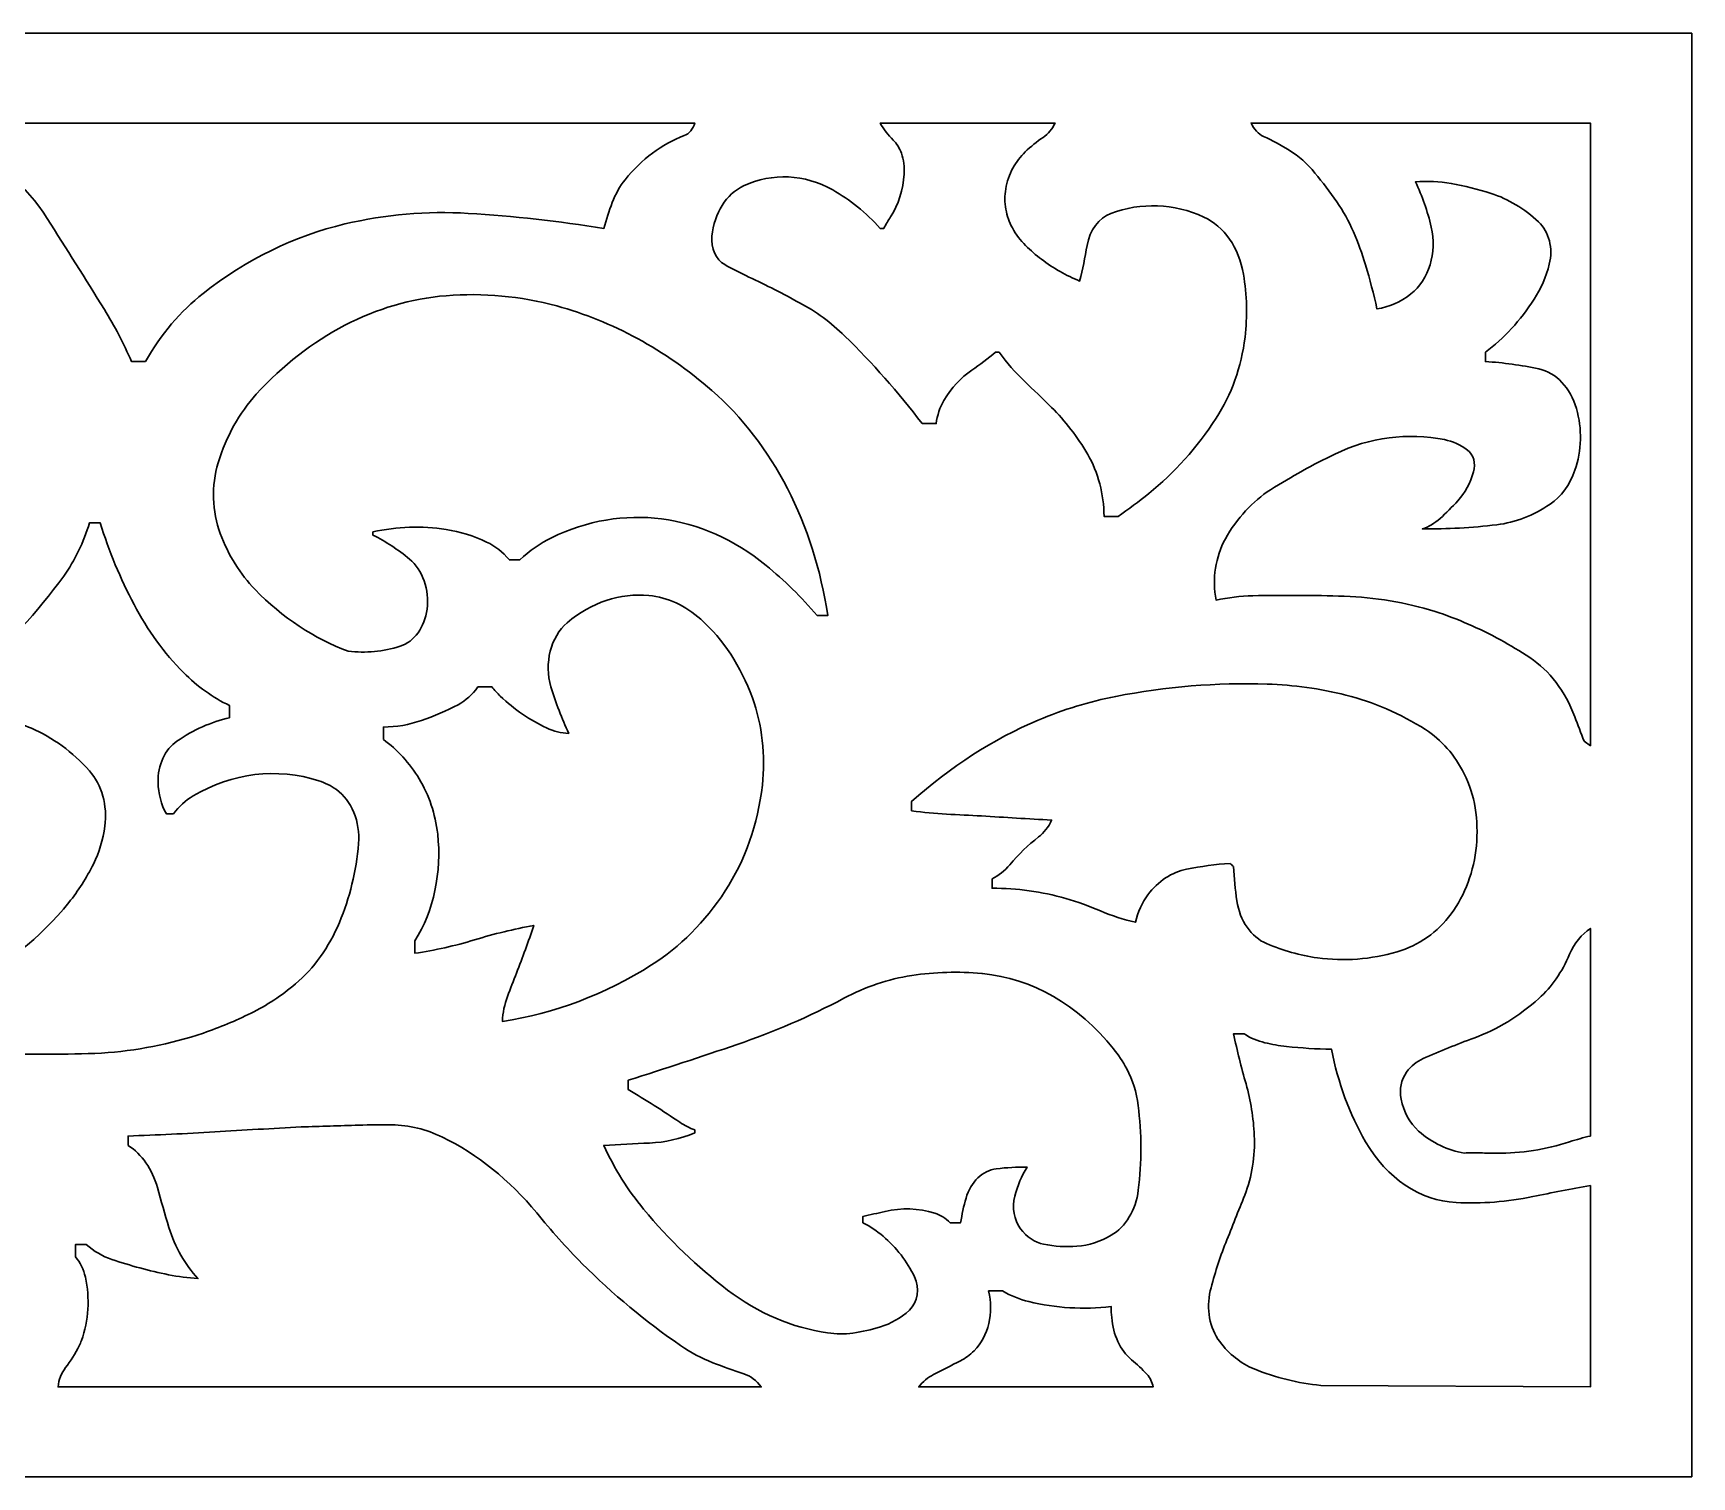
# Model space of a CAD drawing. Header units: centimetres. Extents: x 14.4 to 27, y -9.1 to -4.
# Drawn here: x 21.15 to 27, y -9.05 to -3.96 of the extents above; entities that cross this region are included whole.
import ezdxf

# ---------------------------------------------------------------- set-up
doc = ezdxf.new("R2010")
doc.units = ezdxf.units.CM
doc.header["$MEASUREMENT"] = 0
doc.layers.add('layer 1', color=7, linetype='Continuous')

msp = doc.modelspace()

# ---------------------------------------------------------------- linework, layer by layer
at = {"layer": 'layer 1', "color": 250, "lineweight": 30}
for points, knots in [([(14.38233, -9.05358), (14.38233, -9.05358), (26.99978, -9.05358), (26.99978, -9.05358), (26.99978, -9.05358), (26.99978, -9.05358), (26.99977, -3.95999), (26.99977, -3.95999), (26.99977, -3.95999), (26.99977, -3.95999), (14.38232, -3.96), (14.38232, -3.96), (14.38232, -3.96), (14.38232, -3.96), (14.38233, -9.05358), (14.38233, -9.05358)], [0, 0, 0, 0, 0.2, 0.2, 0.2, 0.2, 0.4, 0.4, 0.4, 0.4, 0.6, 0.6, 0.6, 0.6, 1, 1, 1, 1]), ([(21.54295, -5.11864), (21.54295, -5.11864), (21.49355, -5.11864), (21.49355, -5.11864), (21.49355, -5.11864), (21.46568, -5.05426), (21.43368, -4.99286), (21.39785, -4.93505), (21.39785, -4.93505), (21.33107, -4.82728), (21.26376, -4.72002), (21.19592, -4.61329), (21.19592, -4.61329), (21.1213, -4.49592), (21.02011, -4.40987), (20.90568, -4.36655), (20.90568, -4.36655), (20.86963, -4.35291), (20.83321, -4.3409), (20.79647, -4.33054), (20.79647, -4.33054), (20.7628, -4.32106), (20.73109, -4.30278), (20.70338, -4.27695), (20.70338, -4.27695), (20.70338, -4.27695), (23.48121, -4.27695), (23.48121, -4.27695), (23.48121, -4.27695), (23.47515, -4.29844), (23.46128, -4.315), (23.4439, -4.32154), (23.4439, -4.32154), (23.36528, -4.35108), (23.29369, -4.40452), (23.23542, -4.47715), (23.23542, -4.47715), (23.21673, -4.50045), (23.20139, -4.52762), (23.19006, -4.55748), (23.19006, -4.55748), (23.1788, -4.58714), (23.16883, -4.61754), (23.16019, -4.64856), (23.16019, -4.64856), (23.00126, -4.62321), (22.84163, -4.60564), (22.68162, -4.59585), (22.68162, -4.59585), (22.53577, -4.58696), (22.38963, -4.59947), (22.24609, -4.6332), (22.24609, -4.6332), (22.06874, -4.67488), (21.89925, -4.75798), (21.74628, -4.87827), (21.74628, -4.87827), (21.66663, -4.94089), (21.59756, -5.02254), (21.54295, -5.11864)], [0, 0, 0, 0, 0.0625, 0.0625, 0.0625, 0.0625, 0.125, 0.125, 0.125, 0.125, 0.1875, 0.1875, 0.1875, 0.1875, 0.25, 0.25, 0.25, 0.25, 0.3125, 0.3125, 0.3125, 0.3125, 0.375, 0.375, 0.375, 0.375, 0.4375, 0.4375, 0.4375, 0.4375, 0.5, 0.5, 0.5, 0.5, 0.5625, 0.5625, 0.5625, 0.5625, 0.625, 0.625, 0.625, 0.625, 0.6875, 0.6875, 0.6875, 0.6875, 0.75, 0.75, 0.75, 0.75, 0.8125, 0.8125, 0.8125, 0.8125, 0.875, 0.875, 0.875, 0.875, 1, 1, 1, 1]), ([(24.55528, -5.0859), (24.55528, -5.0859), (24.54292, -5.0859), (24.54292, -5.0859), (24.54292, -5.0859), (24.51557, -5.10837), (24.48746, -5.1294), (24.45869, -5.1489), (24.45869, -5.1489), (24.42007, -5.17509), (24.38652, -5.21161), (24.36039, -5.25592), (24.36039, -5.25592), (24.34624, -5.27991), (24.33689, -5.30779), (24.33312, -5.33727), (24.33312, -5.33727), (24.33312, -5.33727), (24.2837, -5.33727), (24.2837, -5.33727), (24.2837, -5.33727), (24.19864, -5.22665), (24.10758, -5.12363), (24.01116, -5.02888), (24.01116, -5.02888), (23.96213, -4.9807), (23.90815, -4.94113), (23.85065, -4.91122), (23.85065, -4.91122), (23.84764, -4.90966), (23.84464, -4.90805), (23.84167, -4.90641), (23.84167, -4.90641), (23.78212, -4.87375), (23.72186, -4.84326), (23.66092, -4.81497), (23.66092, -4.81497), (23.63592, -4.80323), (23.61125, -4.79041), (23.58694, -4.77656), (23.58694, -4.77656), (23.5561, -4.759), (23.53785, -4.71829), (23.54181, -4.67601), (23.54181, -4.67601), (23.54941, -4.59518), (23.59265, -4.52657), (23.65347, -4.4987), (23.65347, -4.4987), (23.75575, -4.45183), (23.86861, -4.45693), (23.96799, -4.51284), (23.96799, -4.51284), (24.02896, -4.54715), (24.08546, -4.59291), (24.13551, -4.64856), (24.13551, -4.64856), (24.13551, -4.64856), (24.14786, -4.64856), (24.14786, -4.64856), (24.14786, -4.64856), (24.15569, -4.63471), (24.16385, -4.62114), (24.17232, -4.60787), (24.17232, -4.60787), (24.19986, -4.56471), (24.21658, -4.51226), (24.22035, -4.45711), (24.22035, -4.45711), (24.22207, -4.43198), (24.21871, -4.40672), (24.21057, -4.38367), (24.21057, -4.38367), (24.20416, -4.36537), (24.19422, -4.34936), (24.18166, -4.33709), (24.18166, -4.33709), (24.16408, -4.3199), (24.14854, -4.29965), (24.13551, -4.27695), (24.13551, -4.27695), (24.13551, -4.27695), (24.75286, -4.27695), (24.75286, -4.27695), (24.75286, -4.27695), (24.74266, -4.29828), (24.72806, -4.31576), (24.71061, -4.3275), (24.71061, -4.3275), (24.68839, -4.34245), (24.66719, -4.3597), (24.64723, -4.37905), (24.64723, -4.37905), (24.63052, -4.39536), (24.61587, -4.41476), (24.6038, -4.4366), (24.6038, -4.4366), (24.59168, -4.45852), (24.58314, -4.48324), (24.57865, -4.50934), (24.57865, -4.50934), (24.57466, -4.53308), (24.57477, -4.55762), (24.57899, -4.5813), (24.57899, -4.5813), (24.5832, -4.60492), (24.59101, -4.6273), (24.60199, -4.64719), (24.60199, -4.64719), (24.61489, -4.6708), (24.6306, -4.69176), (24.64859, -4.70932), (24.64859, -4.70932), (24.66648, -4.72681), (24.68516, -4.74297), (24.70454, -4.75773), (24.70454, -4.75773), (24.74711, -4.78935), (24.79225, -4.81508), (24.83921, -4.83448), (24.83921, -4.83448), (24.84971, -4.79324), (24.85856, -4.75138), (24.86572, -4.70903), (24.86572, -4.70903), (24.87487, -4.65492), (24.90693, -4.61147), (24.94914, -4.59589), (24.94914, -4.59589), (25.05692, -4.55613), (25.17204, -4.56061), (25.27768, -4.6086), (25.27768, -4.6086), (25.34899, -4.64098), (25.40192, -4.71753), (25.41759, -4.81079), (25.41759, -4.81079), (25.42983, -4.88368), (25.43167, -4.95875), (25.42306, -5.03246), (25.42306, -5.03246), (25.41011, -5.13749), (25.37496, -5.23627), (25.3213, -5.3184), (25.3213, -5.3184), (25.25357, -5.42208), (25.17329, -5.51177), (25.08343, -5.58416), (25.08343, -5.58416), (25.04806, -5.61265), (25.01192, -5.63964), (24.9751, -5.66508), (24.9751, -5.66508), (24.9751, -5.66508), (24.92569, -5.66508), (24.92569, -5.66508), (24.92569, -5.66508), (24.92509, -5.58628), (24.90485, -5.50975), (24.86782, -5.44618), (24.86782, -5.44618), (24.8315, -5.38386), (24.78855, -5.32812), (24.74017, -5.2805), (24.74017, -5.2805), (24.70848, -5.24933), (24.67662, -5.21849), (24.64454, -5.18797), (24.64454, -5.18797), (24.61241, -5.15739), (24.58253, -5.12322), (24.55528, -5.0859)], [0, 0, 0, 0, 0.0227273, 0.0227273, 0.0227273, 0.0227273, 0.0454545, 0.0454545, 0.0454545, 0.0454545, 0.0681818, 0.0681818, 0.0681818, 0.0681818, 0.0909091, 0.0909091, 0.0909091, 0.0909091, 0.1136364, 0.1136364, 0.1136364, 0.1136364, 0.1363636, 0.1363636, 0.1363636, 0.1363636, 0.1590909, 0.1590909, 0.1590909, 0.1590909, 0.1818182, 0.1818182, 0.1818182, 0.1818182, 0.2045455, 0.2045455, 0.2045455, 0.2045455, 0.2272727, 0.2272727, 0.2272727, 0.2272727, 0.25, 0.25, 0.25, 0.25, 0.2727273, 0.2727273, 0.2727273, 0.2727273, 0.2954545, 0.2954545, 0.2954545, 0.2954545, 0.3181818, 0.3181818, 0.3181818, 0.3181818, 0.3409091, 0.3409091, 0.3409091, 0.3409091, 0.3636364, 0.3636364, 0.3636364, 0.3636364, 0.3863636, 0.3863636, 0.3863636, 0.3863636, 0.4090909, 0.4090909, 0.4090909, 0.4090909, 0.4318182, 0.4318182, 0.4318182, 0.4318182, 0.4545455, 0.4545455, 0.4545455, 0.4545455, 0.4772727, 0.4772727, 0.4772727, 0.4772727, 0.5, 0.5, 0.5, 0.5, 0.5227273, 0.5227273, 0.5227273, 0.5227273, 0.5454545, 0.5454545, 0.5454545, 0.5454545, 0.5681818, 0.5681818, 0.5681818, 0.5681818, 0.5909091, 0.5909091, 0.5909091, 0.5909091, 0.6136364, 0.6136364, 0.6136364, 0.6136364, 0.6363636, 0.6363636, 0.6363636, 0.6363636, 0.6590909, 0.6590909, 0.6590909, 0.6590909, 0.6818182, 0.6818182, 0.6818182, 0.6818182, 0.7045455, 0.7045455, 0.7045455, 0.7045455, 0.7272727, 0.7272727, 0.7272727, 0.7272727, 0.75, 0.75, 0.75, 0.75, 0.7727273, 0.7727273, 0.7727273, 0.7727273, 0.7954545, 0.7954545, 0.7954545, 0.7954545, 0.8181818, 0.8181818, 0.8181818, 0.8181818, 0.8409091, 0.8409091, 0.8409091, 0.8409091, 0.8636364, 0.8636364, 0.8636364, 0.8636364, 0.8863636, 0.8863636, 0.8863636, 0.8863636, 0.9090909, 0.9090909, 0.9090909, 0.9090909, 0.9318182, 0.9318182, 0.9318182, 0.9318182, 0.9545455, 0.9545455, 0.9545455, 0.9545455, 1, 1, 1, 1]), ([(26.27138, -5.0859), (26.33705, -5.03663), (26.39531, -4.97324), (26.44349, -4.89856), (26.44349, -4.89856), (26.46727, -4.86172), (26.48538, -4.81967), (26.49692, -4.77449), (26.49692, -4.77449), (26.51085, -4.7199), (26.49572, -4.66026), (26.45917, -4.62598), (26.45917, -4.62598), (26.40906, -4.57897), (26.35211, -4.54481), (26.29152, -4.52547), (26.29152, -4.52547), (26.24509, -4.51065), (26.19809, -4.49893), (26.15069, -4.49033), (26.15069, -4.49033), (26.1089, -4.48275), (26.0666, -4.48087), (26.02448, -4.48468), (26.02448, -4.48468), (26.04848, -4.53452), (26.06723, -4.58808), (26.08026, -4.64399), (26.08026, -4.64399), (26.10123, -4.73388), (26.07183, -4.83039), (26.00855, -4.87982), (26.00855, -4.87982), (25.97211, -4.90823), (25.93116, -4.9263), (25.88859, -4.93274), (25.88859, -4.93274), (25.87692, -4.88042), (25.86355, -4.82873), (25.84851, -4.77779), (25.84851, -4.77779), (25.83631, -4.73762), (25.82193, -4.69855), (25.80545, -4.66087), (25.80545, -4.66087), (25.78894, -4.62312), (25.76927, -4.5877), (25.74675, -4.55524), (25.74675, -4.55524), (25.72227, -4.51994), (25.69661, -4.48599), (25.66983, -4.45344), (25.66983, -4.45344), (25.6429, -4.42073), (25.61207, -4.39349), (25.57845, -4.37277), (25.57845, -4.37277), (25.54908, -4.35479), (25.51905, -4.33861), (25.48845, -4.32429), (25.48845, -4.32429), (25.46975, -4.31553), (25.45409, -4.29875), (25.44423, -4.27695), (25.44423, -4.27695), (25.44423, -4.27695), (26.6417, -4.27695), (26.6417, -4.27695), (26.6417, -4.27695), (26.6417, -4.27695), (26.6417, -6.474), (26.6417, -6.474), (26.6417, -6.474), (26.6417, -6.474), (26.61992, -6.45786), (26.61992, -6.45786), (26.61992, -6.45786), (26.60872, -6.4293), (26.59773, -6.4006), (26.58692, -6.3718), (26.58692, -6.3718), (26.55334, -6.28231), (26.49754, -6.20902), (26.42789, -6.16298), (26.42789, -6.16298), (26.39395, -6.14055), (26.35936, -6.11972), (26.32418, -6.10056), (26.32418, -6.10056), (26.24957, -6.05984), (26.17261, -6.02634), (26.09395, -6.0003), (26.09395, -6.0003), (25.9889, -5.96829), (25.88148, -5.95032), (25.77343, -5.94671), (25.77343, -5.94671), (25.66568, -5.9431), (25.55788, -5.94253), (25.4501, -5.945), (25.4501, -5.945), (25.40675, -5.94598), (25.36353, -5.9511), (25.3208, -5.96031), (25.3208, -5.96031), (25.30669, -5.88576), (25.3187, -5.80713), (25.35372, -5.74443), (25.35372, -5.74443), (25.39472, -5.67103), (25.4495, -5.61145), (25.51316, -5.57098), (25.51316, -5.57098), (25.58703, -5.52404), (25.66279, -5.48192), (25.74013, -5.44483), (25.74013, -5.44483), (25.86349, -5.38564), (25.9971, -5.36816), (26.12751, -5.39412), (26.12751, -5.39412), (26.15596, -5.39978), (26.18331, -5.41219), (26.20809, -5.43066), (26.20809, -5.43066), (26.22915, -5.44633), (26.23825, -5.47875), (26.22974, -5.50761), (26.22974, -5.50761), (26.21818, -5.54686), (26.19901, -5.58189), (26.17399, -5.6095), (26.17399, -5.6095), (26.15391, -5.63167), (26.133, -5.65258), (26.1113, -5.67217), (26.1113, -5.67217), (26.09255, -5.68911), (26.07146, -5.70157), (26.04912, -5.7089), (26.04912, -5.7089), (26.13661, -5.70986), (26.22408, -5.70502), (26.31117, -5.69439), (26.31117, -5.69439), (26.37723, -5.68632), (26.44131, -5.66173), (26.49969, -5.62203), (26.49969, -5.62203), (26.53871, -5.59551), (26.56949, -5.55331), (26.58715, -5.50214), (26.58715, -5.50214), (26.61103, -5.43311), (26.61299, -5.35525), (26.59261, -5.28446), (26.59261, -5.28446), (26.57151, -5.21122), (26.52086, -5.15786), (26.45982, -5.14463), (26.45982, -5.14463), (26.39749, -5.1311), (26.33456, -5.12242), (26.27138, -5.11864), (26.27138, -5.11864), (26.27138, -5.11864), (26.27138, -5.0859), (26.27138, -5.0859)], [0, 0, 0, 0, 0.0232558, 0.0232558, 0.0232558, 0.0232558, 0.0465116, 0.0465116, 0.0465116, 0.0465116, 0.0697674, 0.0697674, 0.0697674, 0.0697674, 0.0930233, 0.0930233, 0.0930233, 0.0930233, 0.1162791, 0.1162791, 0.1162791, 0.1162791, 0.1395349, 0.1395349, 0.1395349, 0.1395349, 0.1627907, 0.1627907, 0.1627907, 0.1627907, 0.1860465, 0.1860465, 0.1860465, 0.1860465, 0.2093023, 0.2093023, 0.2093023, 0.2093023, 0.2325581, 0.2325581, 0.2325581, 0.2325581, 0.255814, 0.255814, 0.255814, 0.255814, 0.2790698, 0.2790698, 0.2790698, 0.2790698, 0.3023256, 0.3023256, 0.3023256, 0.3023256, 0.3255814, 0.3255814, 0.3255814, 0.3255814, 0.3488372, 0.3488372, 0.3488372, 0.3488372, 0.372093, 0.372093, 0.372093, 0.372093, 0.3953488, 0.3953488, 0.3953488, 0.3953488, 0.4186047, 0.4186047, 0.4186047, 0.4186047, 0.4418605, 0.4418605, 0.4418605, 0.4418605, 0.4651163, 0.4651163, 0.4651163, 0.4651163, 0.4883721, 0.4883721, 0.4883721, 0.4883721, 0.5116279, 0.5116279, 0.5116279, 0.5116279, 0.5348837, 0.5348837, 0.5348837, 0.5348837, 0.5581395, 0.5581395, 0.5581395, 0.5581395, 0.5813953, 0.5813953, 0.5813953, 0.5813953, 0.6046512, 0.6046512, 0.6046512, 0.6046512, 0.627907, 0.627907, 0.627907, 0.627907, 0.6511628, 0.6511628, 0.6511628, 0.6511628, 0.6744186, 0.6744186, 0.6744186, 0.6744186, 0.6976744, 0.6976744, 0.6976744, 0.6976744, 0.7209302, 0.7209302, 0.7209302, 0.7209302, 0.744186, 0.744186, 0.744186, 0.744186, 0.7674419, 0.7674419, 0.7674419, 0.7674419, 0.7906977, 0.7906977, 0.7906977, 0.7906977, 0.8139535, 0.8139535, 0.8139535, 0.8139535, 0.8372093, 0.8372093, 0.8372093, 0.8372093, 0.8604651, 0.8604651, 0.8604651, 0.8604651, 0.8837209, 0.8837209, 0.8837209, 0.8837209, 0.9069767, 0.9069767, 0.9069767, 0.9069767, 0.9302326, 0.9302326, 0.9302326, 0.9302326, 0.9534884, 0.9534884, 0.9534884, 0.9534884, 1, 1, 1, 1]), ([(22.86388, -5.81824), (22.86388, -5.81824), (22.82691, -5.81824), (22.82691, -5.81824), (22.82691, -5.81824), (22.80386, -5.7907), (22.77663, -5.76931), (22.74683, -5.75535), (22.74683, -5.75535), (22.70061, -5.73368), (22.65258, -5.71873), (22.60366, -5.71079), (22.60366, -5.71079), (22.51768, -5.69754), (22.43062, -5.70059), (22.34536, -5.71984), (22.34536, -5.71984), (22.34536, -5.71984), (22.34536, -5.73075), (22.34536, -5.73075), (22.34536, -5.73075), (22.39069, -5.75356), (22.43406, -5.78206), (22.47484, -5.81581), (22.47484, -5.81581), (22.52131, -5.85424), (22.54549, -5.9235), (22.53661, -5.99254), (22.53661, -5.99254), (22.52849, -6.0558), (22.4912, -6.10699), (22.44181, -6.1228), (22.44181, -6.1228), (22.38191, -6.14197), (22.31979, -6.14794), (22.25826, -6.1404), (22.25826, -6.1404), (22.13814, -6.09641), (22.02627, -6.02234), (21.92942, -5.92273), (21.92942, -5.92273), (21.87744, -5.86927), (21.83557, -5.80189), (21.80684, -5.72557), (21.80684, -5.72557), (21.77727, -5.64702), (21.77462, -5.55659), (21.79947, -5.47549), (21.79947, -5.47549), (21.828, -5.38241), (21.87416, -5.29945), (21.93392, -5.23383), (21.93392, -5.23383), (22.12074, -5.02866), (22.35625, -4.90651), (22.60377, -4.88625), (22.60377, -4.88625), (22.73459, -4.87555), (22.86599, -4.88777), (22.99413, -4.92254), (22.99413, -4.92254), (23.19042, -4.97563), (23.37647, -5.07703), (23.54152, -5.2208), (23.54152, -5.2208), (23.75566, -5.40732), (23.90262, -5.69287), (23.95034, -6.01488), (23.95034, -6.01488), (23.95034, -6.01488), (23.91327, -6.01488), (23.91327, -6.01488), (23.91327, -6.01488), (23.85743, -5.9496), (23.79726, -5.89048), (23.73339, -5.83813), (23.73339, -5.83813), (23.50818, -5.65363), (23.22623, -5.61712), (22.97594, -5.7403), (22.97594, -5.7403), (22.93601, -5.75995), (22.89833, -5.78615), (22.86388, -5.81824)], [0, 0, 0, 0, 0.0454545, 0.0454545, 0.0454545, 0.0454545, 0.0909091, 0.0909091, 0.0909091, 0.0909091, 0.1363636, 0.1363636, 0.1363636, 0.1363636, 0.1818182, 0.1818182, 0.1818182, 0.1818182, 0.2272727, 0.2272727, 0.2272727, 0.2272727, 0.2727273, 0.2727273, 0.2727273, 0.2727273, 0.3181818, 0.3181818, 0.3181818, 0.3181818, 0.3636364, 0.3636364, 0.3636364, 0.3636364, 0.4090909, 0.4090909, 0.4090909, 0.4090909, 0.4545455, 0.4545455, 0.4545455, 0.4545455, 0.5, 0.5, 0.5, 0.5, 0.5454545, 0.5454545, 0.5454545, 0.5454545, 0.5909091, 0.5909091, 0.5909091, 0.5909091, 0.6363636, 0.6363636, 0.6363636, 0.6363636, 0.6818182, 0.6818182, 0.6818182, 0.6818182, 0.7272727, 0.7272727, 0.7272727, 0.7272727, 0.7727273, 0.7727273, 0.7727273, 0.7727273, 0.8181818, 0.8181818, 0.8181818, 0.8181818, 0.8636364, 0.8636364, 0.8636364, 0.8636364, 0.9090909, 0.9090909, 0.9090909, 0.9090909, 1, 1, 1, 1]), ([(20.81447, -6.34286), (20.81447, -6.34286), (20.81447, -6.3101), (20.81447, -6.3101), (20.81447, -6.3101), (20.85827, -6.28237), (20.90059, -6.25109), (20.94117, -6.21646), (20.94117, -6.21646), (21.05584, -6.1186), (21.1609, -6.00409), (21.25421, -5.87524), (21.25421, -5.87524), (21.29391, -5.82044), (21.32484, -5.75657), (21.34535, -5.68707), (21.34535, -5.68707), (21.34535, -5.68707), (21.38245, -5.68707), (21.38245, -5.68707), (21.38245, -5.68707), (21.41436, -5.78821), (21.45452, -5.8849), (21.50231, -5.97561), (21.50231, -5.97561), (21.55026, -6.06662), (21.60918, -6.14767), (21.677, -6.21584), (21.677, -6.21584), (21.72591, -6.26501), (21.78064, -6.30419), (21.83923, -6.33197), (21.83923, -6.33197), (21.83923, -6.33197), (21.83923, -6.37561), (21.83923, -6.37561), (21.83923, -6.37561), (21.77428, -6.39007), (21.71167, -6.41778), (21.65385, -6.45769), (21.65385, -6.45769), (21.61165, -6.48681), (21.58592, -6.54305), (21.58716, -6.60355), (21.58716, -6.60355), (21.58798, -6.64348), (21.59838, -6.68214), (21.617, -6.71448), (21.617, -6.71448), (21.617, -6.71448), (21.64164, -6.71448), (21.64164, -6.71448), (21.64164, -6.71448), (21.66126, -6.68815), (21.6847, -6.66671), (21.71068, -6.65137), (21.71068, -6.65137), (21.84932, -6.56946), (22.00636, -6.55054), (22.15485, -6.59777), (22.15485, -6.59777), (22.17636, -6.6046), (22.19707, -6.61503), (22.2164, -6.62872), (22.2164, -6.62872), (22.27037, -6.66692), (22.30111, -6.74191), (22.29465, -6.81937), (22.29465, -6.81937), (22.28649, -6.91675), (22.26356, -7.01131), (22.22714, -7.09787), (22.22714, -7.09787), (22.19049, -7.18494), (22.13729, -7.25931), (22.07231, -7.31435), (22.07231, -7.31435), (22.02316, -7.35596), (21.97048, -7.39063), (21.91527, -7.41771), (21.91527, -7.41771), (21.8602, -7.44472), (21.80403, -7.46811), (21.747, -7.48776), (21.747, -7.48776), (21.62964, -7.52711), (21.50926, -7.55078), (21.38794, -7.55839), (21.38794, -7.55839), (21.32497, -7.56137), (21.26196, -7.56266), (21.19894, -7.56227), (21.19894, -7.56227), (21.13655, -7.56189), (21.07416, -7.56165), (21.01177, -7.56157), (21.01177, -7.56157), (20.96587, -7.55603), (20.92007, -7.54921), (20.8744, -7.54112), (20.8744, -7.54112), (20.82869, -7.533), (20.78346, -7.52107), (20.73901, -7.50543), (20.73901, -7.50543), (20.71275, -7.49618), (20.68645, -7.48713), (20.6601, -7.47828), (20.6601, -7.47828), (20.63371, -7.46942), (20.60694, -7.46256), (20.57991, -7.45774), (20.57991, -7.45774), (20.57991, -7.45774), (20.57991, -7.42501), (20.57991, -7.42501), (20.57991, -7.42501), (20.69163, -7.3969), (20.80166, -7.35915), (20.90923, -7.31195), (20.90923, -7.31195), (21.04566, -7.25211), (21.16973, -7.15489), (21.27254, -7.02722), (21.27254, -7.02722), (21.30546, -6.98635), (21.33447, -6.94082), (21.35902, -6.89151), (21.35902, -6.89151), (21.37925, -6.85088), (21.39296, -6.80569), (21.39939, -6.75844), (21.39939, -6.75844), (21.40928, -6.68563), (21.38866, -6.61162), (21.34476, -6.56255), (21.34476, -6.56255), (21.28516, -6.49591), (21.21562, -6.44491), (21.14015, -6.41253), (21.14015, -6.41253), (21.08565, -6.38915), (21.02997, -6.37049), (20.97345, -6.35667), (20.97345, -6.35667), (20.9211, -6.34387), (20.86772, -6.33923), (20.81447, -6.34286)], [0, 0, 0, 0, 0.0263158, 0.0263158, 0.0263158, 0.0263158, 0.0526316, 0.0526316, 0.0526316, 0.0526316, 0.0789474, 0.0789474, 0.0789474, 0.0789474, 0.1052632, 0.1052632, 0.1052632, 0.1052632, 0.1315789, 0.1315789, 0.1315789, 0.1315789, 0.1578947, 0.1578947, 0.1578947, 0.1578947, 0.1842105, 0.1842105, 0.1842105, 0.1842105, 0.2105263, 0.2105263, 0.2105263, 0.2105263, 0.2368421, 0.2368421, 0.2368421, 0.2368421, 0.2631579, 0.2631579, 0.2631579, 0.2631579, 0.2894737, 0.2894737, 0.2894737, 0.2894737, 0.3157895, 0.3157895, 0.3157895, 0.3157895, 0.3421053, 0.3421053, 0.3421053, 0.3421053, 0.3684211, 0.3684211, 0.3684211, 0.3684211, 0.3947368, 0.3947368, 0.3947368, 0.3947368, 0.4210526, 0.4210526, 0.4210526, 0.4210526, 0.4473684, 0.4473684, 0.4473684, 0.4473684, 0.4736842, 0.4736842, 0.4736842, 0.4736842, 0.5, 0.5, 0.5, 0.5, 0.5263158, 0.5263158, 0.5263158, 0.5263158, 0.5526316, 0.5526316, 0.5526316, 0.5526316, 0.5789474, 0.5789474, 0.5789474, 0.5789474, 0.6052632, 0.6052632, 0.6052632, 0.6052632, 0.6315789, 0.6315789, 0.6315789, 0.6315789, 0.6578947, 0.6578947, 0.6578947, 0.6578947, 0.6842105, 0.6842105, 0.6842105, 0.6842105, 0.7105263, 0.7105263, 0.7105263, 0.7105263, 0.7368421, 0.7368421, 0.7368421, 0.7368421, 0.7631579, 0.7631579, 0.7631579, 0.7631579, 0.7894737, 0.7894737, 0.7894737, 0.7894737, 0.8157895, 0.8157895, 0.8157895, 0.8157895, 0.8421053, 0.8421053, 0.8421053, 0.8421053, 0.8684211, 0.8684211, 0.8684211, 0.8684211, 0.8947368, 0.8947368, 0.8947368, 0.8947368, 0.9210526, 0.9210526, 0.9210526, 0.9210526, 0.9473684, 0.9473684, 0.9473684, 0.9473684, 1, 1, 1, 1]), ([(22.38241, -6.45218), (22.38241, -6.45218), (22.38241, -6.40842), (22.38241, -6.40842), (22.38241, -6.40842), (22.42803, -6.40796), (22.47339, -6.40009), (22.51741, -6.385), (22.51741, -6.385), (22.56128, -6.36996), (22.60432, -6.35134), (22.64627, -6.32925), (22.64627, -6.32925), (22.67295, -6.31519), (22.69673, -6.29366), (22.71578, -6.26629), (22.71578, -6.26629), (22.71578, -6.26629), (22.7652, -6.26629), (22.7652, -6.26629), (22.7652, -6.26629), (22.77457, -6.27798), (22.78454, -6.28889), (22.79507, -6.29893), (22.79507, -6.29893), (22.84475, -6.34635), (22.89976, -6.3842), (22.95831, -6.41127), (22.95831, -6.41127), (22.98346, -6.4229), (23.00993, -6.42935), (23.03671, -6.43035), (23.03671, -6.43035), (23.01191, -6.3781), (22.99086, -6.32316), (22.97382, -6.2662), (22.97382, -6.2662), (22.94897, -6.18323), (22.97277, -6.0896), (23.03117, -6.03996), (23.03117, -6.03996), (23.1159, -5.968), (23.2176, -5.93427), (23.31953, -5.94427), (23.31953, -5.94427), (23.3854, -5.9507), (23.44865, -5.9796), (23.50246, -6.02779), (23.50246, -6.02779), (23.58139, -6.09848), (23.64414, -6.19412), (23.68437, -6.30496), (23.68437, -6.30496), (23.71939, -6.40142), (23.73164, -6.50855), (23.71967, -6.61351), (23.71967, -6.61351), (23.70404, -6.7506), (23.65866, -6.8797), (23.58857, -6.98655), (23.58857, -6.98655), (23.51728, -7.09524), (23.42873, -7.18411), (23.32863, -7.24743), (23.32863, -7.24743), (23.16368, -7.35179), (22.98549, -7.41928), (22.80216, -7.44685), (22.80216, -7.44685), (22.80375, -7.4162), (22.80992, -7.3862), (22.82033, -7.35843), (22.82033, -7.35843), (22.83067, -7.33089), (22.84128, -7.30353), (22.85215, -7.27632), (22.85215, -7.27632), (22.87365, -7.22087), (22.89404, -7.16473), (22.91328, -7.10797), (22.91328, -7.10797), (22.84285, -7.12108), (22.77292, -7.13814), (22.70371, -7.15912), (22.70371, -7.15912), (22.63446, -7.18012), (22.56429, -7.19589), (22.49355, -7.20636), (22.49355, -7.20636), (22.49355, -7.20636), (22.49355, -7.1627), (22.49355, -7.1627), (22.49355, -7.1627), (22.5601, -7.05604), (22.58915, -6.91994), (22.57393, -6.78572), (22.57393, -6.78572), (22.56568, -6.71496), (22.54325, -6.64804), (22.50872, -6.59122), (22.50872, -6.59122), (22.4744, -6.53473), (22.43147, -6.48748), (22.38241, -6.45218)], [0, 0, 0, 0, 0.037037, 0.037037, 0.037037, 0.037037, 0.0740741, 0.0740741, 0.0740741, 0.0740741, 0.1111111, 0.1111111, 0.1111111, 0.1111111, 0.1481481, 0.1481481, 0.1481481, 0.1481481, 0.1851852, 0.1851852, 0.1851852, 0.1851852, 0.2222222, 0.2222222, 0.2222222, 0.2222222, 0.2592593, 0.2592593, 0.2592593, 0.2592593, 0.2962963, 0.2962963, 0.2962963, 0.2962963, 0.3333333, 0.3333333, 0.3333333, 0.3333333, 0.3703704, 0.3703704, 0.3703704, 0.3703704, 0.4074074, 0.4074074, 0.4074074, 0.4074074, 0.4444444, 0.4444444, 0.4444444, 0.4444444, 0.4814815, 0.4814815, 0.4814815, 0.4814815, 0.5185185, 0.5185185, 0.5185185, 0.5185185, 0.5555556, 0.5555556, 0.5555556, 0.5555556, 0.5925926, 0.5925926, 0.5925926, 0.5925926, 0.6296296, 0.6296296, 0.6296296, 0.6296296, 0.6666667, 0.6666667, 0.6666667, 0.6666667, 0.7037037, 0.7037037, 0.7037037, 0.7037037, 0.7407407, 0.7407407, 0.7407407, 0.7407407, 0.7777778, 0.7777778, 0.7777778, 0.7777778, 0.8148148, 0.8148148, 0.8148148, 0.8148148, 0.8518519, 0.8518519, 0.8518519, 0.8518519, 0.8888889, 0.8888889, 0.8888889, 0.8888889, 0.9259259, 0.9259259, 0.9259259, 0.9259259, 1, 1, 1, 1]), ([(25.67841, -7.22269), (25.61737, -7.21348), (25.55722, -7.19653), (25.49889, -7.17209), (25.49889, -7.17209), (25.44487, -7.14947), (25.4048, -7.09176), (25.39421, -7.0214), (25.39421, -7.0214), (25.38819, -6.98142), (25.38428, -6.94097), (25.38251, -6.90033), (25.38251, -6.90033), (25.38045, -6.8985), (25.37837, -6.89664), (25.3763, -6.8948), (25.3763, -6.8948), (25.37423, -6.89297), (25.37217, -6.89113), (25.37009, -6.88931), (25.37009, -6.88931), (25.31878, -6.89265), (25.26765, -6.89946), (25.21691, -6.90968), (25.21691, -6.90968), (25.16485, -6.92018), (25.11697, -6.95175), (25.0805, -6.99964), (25.0805, -6.99964), (25.05967, -7.02699), (25.04466, -7.06046), (25.03682, -7.09701), (25.03682, -7.09701), (24.99497, -7.08735), (24.9537, -7.07397), (24.91337, -7.05696), (24.91337, -7.05696), (24.87305, -7.03997), (24.83216, -7.0252), (24.79083, -7.01268), (24.79083, -7.01268), (24.70538, -6.9888), (24.61813, -6.97675), (24.53059, -6.97679), (24.53059, -6.97679), (24.53059, -6.97679), (24.53059, -6.94406), (24.53059, -6.94406), (24.53059, -6.94406), (24.55354, -6.93237), (24.57456, -6.91541), (24.59258, -6.89404), (24.59258, -6.89404), (24.62381, -6.85703), (24.65804, -6.82419), (24.69468, -6.79608), (24.69468, -6.79608), (24.71379, -6.78144), (24.72958, -6.76087), (24.74054, -6.73633), (24.74054, -6.73633), (24.6993, -6.73433), (24.65807, -6.73202), (24.61684, -6.7294), (24.61684, -6.7294), (24.57566, -6.72678), (24.53448, -6.72426), (24.4933, -6.72183), (24.4933, -6.72183), (24.45214, -6.7196), (24.41099, -6.71744), (24.36983, -6.71536), (24.36983, -6.71536), (24.32867, -6.71328), (24.28757, -6.70935), (24.24663, -6.70359), (24.24663, -6.70359), (24.24663, -6.70359), (24.24662, -6.67082), (24.24662, -6.67082), (24.24662, -6.67082), (24.38359, -6.54802), (24.53423, -6.45122), (24.6936, -6.38356), (24.6936, -6.38356), (24.78261, -6.34623), (24.87394, -6.31833), (24.96664, -6.30012), (24.96664, -6.30012), (25.14354, -6.26537), (25.32262, -6.25078), (25.50161, -6.25653), (25.50161, -6.25653), (25.59474, -6.25952), (25.68751, -6.27249), (25.77889, -6.29529), (25.77889, -6.29529), (25.8765, -6.31969), (25.97103, -6.36069), (26.05987, -6.41713), (26.05987, -6.41713), (26.11597, -6.45278), (26.16336, -6.50691), (26.19696, -6.57371), (26.19696, -6.57371), (26.21538, -6.61035), (26.22832, -6.6509), (26.23519, -6.69336), (26.23519, -6.69336), (26.24951, -6.78196), (26.24079, -6.87406), (26.21033, -6.95596), (26.21033, -6.95596), (26.17992, -7.03779), (26.12973, -7.10552), (26.06699, -7.14947), (26.06699, -7.14947), (26.03338, -7.17301), (25.99728, -7.19047), (25.95979, -7.2013), (25.95979, -7.2013), (25.86759, -7.22797), (25.77249, -7.23519), (25.67841, -7.22269)], [0, 0, 0, 0, 0.03125, 0.03125, 0.03125, 0.03125, 0.0625, 0.0625, 0.0625, 0.0625, 0.09375, 0.09375, 0.09375, 0.09375, 0.125, 0.125, 0.125, 0.125, 0.15625, 0.15625, 0.15625, 0.15625, 0.1875, 0.1875, 0.1875, 0.1875, 0.21875, 0.21875, 0.21875, 0.21875, 0.25, 0.25, 0.25, 0.25, 0.28125, 0.28125, 0.28125, 0.28125, 0.3125, 0.3125, 0.3125, 0.3125, 0.34375, 0.34375, 0.34375, 0.34375, 0.375, 0.375, 0.375, 0.375, 0.40625, 0.40625, 0.40625, 0.40625, 0.4375, 0.4375, 0.4375, 0.4375, 0.46875, 0.46875, 0.46875, 0.46875, 0.5, 0.5, 0.5, 0.5, 0.53125, 0.53125, 0.53125, 0.53125, 0.5625, 0.5625, 0.5625, 0.5625, 0.59375, 0.59375, 0.59375, 0.59375, 0.625, 0.625, 0.625, 0.625, 0.65625, 0.65625, 0.65625, 0.65625, 0.6875, 0.6875, 0.6875, 0.6875, 0.71875, 0.71875, 0.71875, 0.71875, 0.75, 0.75, 0.75, 0.75, 0.78125, 0.78125, 0.78125, 0.78125, 0.8125, 0.8125, 0.8125, 0.8125, 0.84375, 0.84375, 0.84375, 0.84375, 0.875, 0.875, 0.875, 0.875, 0.90625, 0.90625, 0.90625, 0.90625, 0.9375, 0.9375, 0.9375, 0.9375, 1, 1, 1, 1]), ([(26.64169, -7.85123), (26.61708, -7.85688), (26.59264, -7.86369), (26.56844, -7.87162), (26.56844, -7.87162), (26.48423, -7.89924), (26.39746, -7.91274), (26.31044, -7.91179), (26.31044, -7.91179), (26.29149, -7.91159), (26.27254, -7.91128), (26.2536, -7.91087), (26.2536, -7.91087), (26.23464, -7.91046), (26.2157, -7.91056), (26.19675, -7.91116), (26.19675, -7.91116), (26.13874, -7.90271), (26.08333, -7.87604), (26.03565, -7.83364), (26.03565, -7.83364), (26.00502, -7.80638), (25.98309, -7.76629), (25.97379, -7.72058), (25.97379, -7.72058), (25.96697, -7.68699), (25.97425, -7.65131), (25.9931, -7.62599), (25.9931, -7.62599), (26.00919, -7.60441), (26.02918, -7.58799), (26.05136, -7.57814), (26.05136, -7.57814), (26.11058, -7.55183), (26.17038, -7.52764), (26.23068, -7.50557), (26.23068, -7.50557), (26.31281, -7.47551), (26.39032, -7.4283), (26.45998, -7.36587), (26.45998, -7.36587), (26.50527, -7.32528), (26.54234, -7.27194), (26.56825, -7.21008), (26.56825, -7.21008), (26.58467, -7.17088), (26.61033, -7.13901), (26.6417, -7.11886), (26.6417, -7.11886), (26.6417, -7.11886), (26.6417, -7.85123), (26.6417, -7.85123)], [0, 0, 0, 0, 0.0714286, 0.0714286, 0.0714286, 0.0714286, 0.1428571, 0.1428571, 0.1428571, 0.1428571, 0.2142857, 0.2142857, 0.2142857, 0.2142857, 0.2857143, 0.2857143, 0.2857143, 0.2857143, 0.3571429, 0.3571429, 0.3571429, 0.3571429, 0.4285714, 0.4285714, 0.4285714, 0.4285714, 0.5, 0.5, 0.5, 0.5, 0.5714286, 0.5714286, 0.5714286, 0.5714286, 0.6428571, 0.6428571, 0.6428571, 0.6428571, 0.7142857, 0.7142857, 0.7142857, 0.7142857, 0.7857143, 0.7857143, 0.7857143, 0.7857143, 0.8571429, 0.8571429, 0.8571429, 0.8571429, 1, 1, 1, 1]), ([(23.9501, -8.54529), (23.82502, -8.52797), (23.70441, -8.47646), (23.59679, -8.39445), (23.59679, -8.39445), (23.49011, -8.31316), (23.39078, -8.21748), (23.30057, -8.10915), (23.30057, -8.10915), (23.24547, -8.04296), (23.19818, -7.96717), (23.16018, -7.88411), (23.16018, -7.88411), (23.21407, -7.88111), (23.26798, -7.87838), (23.32189, -7.87593), (23.32189, -7.87593), (23.37607, -7.87347), (23.42969, -7.86148), (23.48121, -7.8403), (23.48121, -7.8403), (23.48121, -7.8403), (23.48121, -7.82936), (23.48121, -7.82936), (23.48121, -7.82936), (23.46298, -7.82291), (23.44537, -7.81399), (23.42869, -7.80273), (23.42869, -7.80273), (23.3688, -7.76233), (23.30811, -7.72385), (23.24665, -7.68733), (23.24665, -7.68733), (23.24665, -7.68733), (23.24665, -7.65457), (23.24665, -7.65457), (23.24665, -7.65457), (23.37516, -7.61366), (23.5034, -7.57145), (23.63136, -7.52794), (23.63136, -7.52794), (23.75947, -7.48437), (23.88509, -7.42998), (24.00736, -7.3651), (24.00736, -7.3651), (24.08381, -7.32455), (24.16438, -7.29753), (24.24673, -7.2848), (24.24673, -7.2848), (24.3289, -7.27212), (24.41189, -7.26987), (24.49441, -7.27805), (24.49441, -7.27805), (24.49521, -7.27814), (24.496, -7.27821), (24.4968, -7.27827), (24.4968, -7.27827), (24.67102, -7.29409), (24.83502, -7.38815), (24.95879, -7.54313), (24.95879, -7.54313), (24.97615, -7.56486), (24.99179, -7.58867), (25.00549, -7.6142), (25.00549, -7.6142), (25.02628, -7.65294), (25.04009, -7.69694), (25.04594, -7.74311), (25.04594, -7.74311), (25.05847, -7.84213), (25.05866, -7.94304), (25.04648, -8.04214), (25.04648, -8.04214), (25.03793, -8.11191), (25.00214, -8.17171), (24.95123, -8.20144), (24.95123, -8.20144), (24.91299, -8.22375), (24.87175, -8.23687), (24.82967, -8.24012), (24.82967, -8.24012), (24.79049, -8.24313), (24.75116, -8.24072), (24.7124, -8.23291), (24.7124, -8.23291), (24.68101, -8.22659), (24.65215, -8.20726), (24.63047, -8.17802), (24.63047, -8.17802), (24.60776, -8.14739), (24.60008, -8.10363), (24.61039, -8.06381), (24.61039, -8.06381), (24.62006, -8.02649), (24.63484, -7.99153), (24.65403, -7.96054), (24.65403, -7.96054), (24.61775, -7.96047), (24.58149, -7.96251), (24.54537, -7.96666), (24.54537, -7.96666), (24.49666, -7.97228), (24.45498, -8.01279), (24.43846, -8.07066), (24.43846, -8.07066), (24.43039, -8.09892), (24.42404, -8.12789), (24.41945, -8.15734), (24.41945, -8.15734), (24.41945, -8.15734), (24.38243, -8.15734), (24.38243, -8.15734), (24.38243, -8.15734), (24.36655, -8.14092), (24.34793, -8.12924), (24.32794, -8.12318), (24.32794, -8.12318), (24.27061, -8.10582), (24.21104, -8.10375), (24.15303, -8.1171), (24.15303, -8.1171), (24.12662, -8.12317), (24.1002, -8.12932), (24.07379, -8.13553), (24.07379, -8.13553), (24.07379, -8.13553), (24.07379, -8.15734), (24.07379, -8.15734), (24.07379, -8.15734), (24.12482, -8.18257), (24.17098, -8.22125), (24.20917, -8.27072), (24.20917, -8.27072), (24.2273, -8.29424), (24.24335, -8.32018), (24.25701, -8.34808), (24.25701, -8.34808), (24.27621, -8.38727), (24.2681, -8.43851), (24.23849, -8.46558), (24.23849, -8.46558), (24.2079, -8.49348), (24.17324, -8.5136), (24.13651, -8.52475), (24.13651, -8.52475), (24.10451, -8.53444), (24.07208, -8.5417), (24.03939, -8.54646), (24.03939, -8.54646), (24.00972, -8.55077), (23.97972, -8.55038), (23.95011, -8.54529)], [0, 0, 0, 0, 0.025641, 0.025641, 0.025641, 0.025641, 0.0512821, 0.0512821, 0.0512821, 0.0512821, 0.0769231, 0.0769231, 0.0769231, 0.0769231, 0.1025641, 0.1025641, 0.1025641, 0.1025641, 0.1282051, 0.1282051, 0.1282051, 0.1282051, 0.1538462, 0.1538462, 0.1538462, 0.1538462, 0.1794872, 0.1794872, 0.1794872, 0.1794872, 0.2051282, 0.2051282, 0.2051282, 0.2051282, 0.2307692, 0.2307692, 0.2307692, 0.2307692, 0.2564103, 0.2564103, 0.2564103, 0.2564103, 0.2820513, 0.2820513, 0.2820513, 0.2820513, 0.3076923, 0.3076923, 0.3076923, 0.3076923, 0.3333333, 0.3333333, 0.3333333, 0.3333333, 0.3589744, 0.3589744, 0.3589744, 0.3589744, 0.3846154, 0.3846154, 0.3846154, 0.3846154, 0.4102564, 0.4102564, 0.4102564, 0.4102564, 0.4358974, 0.4358974, 0.4358974, 0.4358974, 0.4615385, 0.4615385, 0.4615385, 0.4615385, 0.4871795, 0.4871795, 0.4871795, 0.4871795, 0.5128205, 0.5128205, 0.5128205, 0.5128205, 0.5384615, 0.5384615, 0.5384615, 0.5384615, 0.5641026, 0.5641026, 0.5641026, 0.5641026, 0.5897436, 0.5897436, 0.5897436, 0.5897436, 0.6153846, 0.6153846, 0.6153846, 0.6153846, 0.6410256, 0.6410256, 0.6410256, 0.6410256, 0.6666667, 0.6666667, 0.6666667, 0.6666667, 0.6923077, 0.6923077, 0.6923077, 0.6923077, 0.7179487, 0.7179487, 0.7179487, 0.7179487, 0.7435897, 0.7435897, 0.7435897, 0.7435897, 0.7692308, 0.7692308, 0.7692308, 0.7692308, 0.7948718, 0.7948718, 0.7948718, 0.7948718, 0.8205128, 0.8205128, 0.8205128, 0.8205128, 0.8461538, 0.8461538, 0.8461538, 0.8461538, 0.8717949, 0.8717949, 0.8717949, 0.8717949, 0.8974359, 0.8974359, 0.8974359, 0.8974359, 0.9230769, 0.9230769, 0.9230769, 0.9230769, 0.9487179, 0.9487179, 0.9487179, 0.9487179, 1, 1, 1, 1]), ([(25.69068, -8.73104), (25.61048, -8.72341), (25.53127, -8.70384), (25.45474, -8.67276), (25.45474, -8.67276), (25.40861, -8.65402), (25.36697, -8.62094), (25.33371, -8.57661), (25.33371, -8.57661), (25.29787, -8.52888), (25.28523, -8.46053), (25.3006, -8.39779), (25.3006, -8.39779), (25.31496, -8.3392), (25.3332, -8.28223), (25.35516, -8.22748), (25.35516, -8.22748), (25.37757, -8.17157), (25.39982, -8.11556), (25.42192, -8.05944), (25.42192, -8.05944), (25.44756, -7.99429), (25.45927, -7.9219), (25.45589, -7.84933), (25.45589, -7.84933), (25.453, -7.78728), (25.44312, -7.72609), (25.42651, -7.66756), (25.42651, -7.66756), (25.40997, -7.6093), (25.39531, -7.55023), (25.38251, -7.49051), (25.38251, -7.49051), (25.38251, -7.49051), (25.41947, -7.49051), (25.41947, -7.49051), (25.41947, -7.49051), (25.44251, -7.50537), (25.46715, -7.51593), (25.49261, -7.52181), (25.49261, -7.52181), (25.51796, -7.52766), (25.54348, -7.53216), (25.56913, -7.53532), (25.56913, -7.53532), (25.62206, -7.54074), (25.67511, -7.54406), (25.72821, -7.54523), (25.72821, -7.54523), (25.7508, -7.66304), (25.7917, -7.77399), (25.84858, -7.87179), (25.84858, -7.87179), (25.92347, -8.00055), (26.04083, -8.07934), (26.16759, -8.08586), (26.16759, -8.08586), (26.25823, -8.09055), (26.34902, -8.08354), (26.43854, -8.06495), (26.43854, -8.06495), (26.50613, -8.05091), (26.57385, -8.03799), (26.6417, -8.02618), (26.6417, -8.02618), (26.6417, -8.02618), (26.6417, -8.73665), (26.6417, -8.73665), (26.6417, -8.73665), (26.6417, -8.73665), (25.69068, -8.73104), (25.69068, -8.73104)], [0, 0, 0, 0, 0.0526316, 0.0526316, 0.0526316, 0.0526316, 0.1052632, 0.1052632, 0.1052632, 0.1052632, 0.1578947, 0.1578947, 0.1578947, 0.1578947, 0.2105263, 0.2105263, 0.2105263, 0.2105263, 0.2631579, 0.2631579, 0.2631579, 0.2631579, 0.3157895, 0.3157895, 0.3157895, 0.3157895, 0.3684211, 0.3684211, 0.3684211, 0.3684211, 0.4210526, 0.4210526, 0.4210526, 0.4210526, 0.4736842, 0.4736842, 0.4736842, 0.4736842, 0.5263158, 0.5263158, 0.5263158, 0.5263158, 0.5789474, 0.5789474, 0.5789474, 0.5789474, 0.6315789, 0.6315789, 0.6315789, 0.6315789, 0.6842105, 0.6842105, 0.6842105, 0.6842105, 0.7368421, 0.7368421, 0.7368421, 0.7368421, 0.7894737, 0.7894737, 0.7894737, 0.7894737, 0.8421053, 0.8421053, 0.8421053, 0.8421053, 0.8947368, 0.8947368, 0.8947368, 0.8947368, 1, 1, 1, 1]), ([(21.29594, -8.27758), (21.29594, -8.27758), (21.29594, -8.23376), (21.29594, -8.23376), (21.29594, -8.23376), (21.29594, -8.23376), (21.33302, -8.23376), (21.33302, -8.23376), (21.33302, -8.23376), (21.36075, -8.25764), (21.39147, -8.27544), (21.42391, -8.28644), (21.42391, -8.28644), (21.48979, -8.30881), (21.55654, -8.32683), (21.62391, -8.34046), (21.62391, -8.34046), (21.65842, -8.34744), (21.69321, -8.35195), (21.72812, -8.354), (21.72812, -8.354), (21.68234, -8.30585), (21.64709, -8.24378), (21.62568, -8.17373), (21.62568, -8.17373), (21.61142, -8.12708), (21.59778, -8.08015), (21.58473, -8.03296), (21.58473, -8.03296), (21.56687, -7.96833), (21.52979, -7.91499), (21.48124, -7.8841), (21.48124, -7.8841), (21.48124, -7.8841), (21.48124, -7.85123), (21.48124, -7.85123), (21.48124, -7.85123), (21.5833, -7.84768), (21.68531, -7.84277), (21.78728, -7.83647), (21.78728, -7.83647), (21.88904, -7.83017), (21.99083, -7.82445), (22.09262, -7.81929), (22.09262, -7.81929), (22.16032, -7.817), (22.22802, -7.8148), (22.29572, -7.81271), (22.29572, -7.81271), (22.33446, -7.8116), (22.37323, -7.8113), (22.41198, -7.81182), (22.41198, -7.81182), (22.47312, -7.81264), (22.53367, -7.82729), (22.59069, -7.85505), (22.59069, -7.85505), (22.71473, -7.91543), (22.82795, -8.00645), (22.9236, -8.12268), (22.9236, -8.12268), (22.97481, -8.18491), (23.02802, -8.24445), (23.08311, -8.30118), (23.08311, -8.30118), (23.19248, -8.4095), (23.30882, -8.50618), (23.43094, -8.59024), (23.43094, -8.59024), (23.46717, -8.61517), (23.50528, -8.63546), (23.54471, -8.65083), (23.54471, -8.65083), (23.58096, -8.66501), (23.61746, -8.67811), (23.6542, -8.69014), (23.6542, -8.69014), (23.67784, -8.69788), (23.69923, -8.71404), (23.71577, -8.73665), (23.71577, -8.73665), (23.71577, -8.73665), (21.23421, -8.73665), (21.23421, -8.73665), (21.23421, -8.73665), (21.23695, -8.71093), (21.24617, -8.68698), (21.2605, -8.66831), (21.2605, -8.66831), (21.27865, -8.64467), (21.29486, -8.61881), (21.30891, -8.5911), (21.30891, -8.5911), (21.31191, -8.58516), (21.31457, -8.57897), (21.3169, -8.57257), (21.3169, -8.57257), (21.34236, -8.50239), (21.34726, -8.42321), (21.33071, -8.34892), (21.33071, -8.34892), (21.32461, -8.32154), (21.31258, -8.29685), (21.29594, -8.27758)], [0, 0, 0, 0, 0.037037, 0.037037, 0.037037, 0.037037, 0.0740741, 0.0740741, 0.0740741, 0.0740741, 0.1111111, 0.1111111, 0.1111111, 0.1111111, 0.1481481, 0.1481481, 0.1481481, 0.1481481, 0.1851852, 0.1851852, 0.1851852, 0.1851852, 0.2222222, 0.2222222, 0.2222222, 0.2222222, 0.2592593, 0.2592593, 0.2592593, 0.2592593, 0.2962963, 0.2962963, 0.2962963, 0.2962963, 0.3333333, 0.3333333, 0.3333333, 0.3333333, 0.3703704, 0.3703704, 0.3703704, 0.3703704, 0.4074074, 0.4074074, 0.4074074, 0.4074074, 0.4444444, 0.4444444, 0.4444444, 0.4444444, 0.4814815, 0.4814815, 0.4814815, 0.4814815, 0.5185185, 0.5185185, 0.5185185, 0.5185185, 0.5555556, 0.5555556, 0.5555556, 0.5555556, 0.5925926, 0.5925926, 0.5925926, 0.5925926, 0.6296296, 0.6296296, 0.6296296, 0.6296296, 0.6666667, 0.6666667, 0.6666667, 0.6666667, 0.7037037, 0.7037037, 0.7037037, 0.7037037, 0.7407407, 0.7407407, 0.7407407, 0.7407407, 0.7777778, 0.7777778, 0.7777778, 0.7777778, 0.8148148, 0.8148148, 0.8148148, 0.8148148, 0.8518519, 0.8518519, 0.8518519, 0.8518519, 0.8888889, 0.8888889, 0.8888889, 0.8888889, 0.9259259, 0.9259259, 0.9259259, 0.9259259, 1, 1, 1, 1]), ([(24.51827, -8.39781), (24.51827, -8.39781), (24.5677, -8.39781), (24.5677, -8.39781), (24.5677, -8.39781), (24.59709, -8.41501), (24.62804, -8.42759), (24.65988, -8.4353), (24.65988, -8.4353), (24.75555, -8.45845), (24.85335, -8.46423), (24.95033, -8.45242), (24.95033, -8.45242), (24.95081, -8.46562), (24.95155, -8.47881), (24.95255, -8.49197), (24.95255, -8.49197), (24.95712, -8.55216), (24.98283, -8.60662), (25.0227, -8.64041), (25.0227, -8.64041), (25.04158, -8.65642), (25.05976, -8.67369), (25.07718, -8.69212), (25.07718, -8.69212), (25.08801, -8.7036), (25.09552, -8.71925), (25.09854, -8.73665), (25.09854, -8.73665), (25.09854, -8.73665), (24.27139, -8.73665), (24.27139, -8.73665), (24.27139, -8.73665), (24.28611, -8.7176), (24.30386, -8.70266), (24.32346, -8.69281), (24.32346, -8.69281), (24.3552, -8.67686), (24.38687, -8.66078), (24.4185, -8.64453), (24.4185, -8.64453), (24.43607, -8.63551), (24.45255, -8.62348), (24.46749, -8.60877), (24.46749, -8.60877), (24.51728, -8.5582), (24.53743, -8.47459), (24.51827, -8.39781)], [0, 0, 0, 0, 0.0769231, 0.0769231, 0.0769231, 0.0769231, 0.1538462, 0.1538462, 0.1538462, 0.1538462, 0.2307692, 0.2307692, 0.2307692, 0.2307692, 0.3076923, 0.3076923, 0.3076923, 0.3076923, 0.3846154, 0.3846154, 0.3846154, 0.3846154, 0.4615385, 0.4615385, 0.4615385, 0.4615385, 0.5384615, 0.5384615, 0.5384615, 0.5384615, 0.6153846, 0.6153846, 0.6153846, 0.6153846, 0.6923077, 0.6923077, 0.6923077, 0.6923077, 0.7692308, 0.7692308, 0.7692308, 0.7692308, 0.8461538, 0.8461538, 0.8461538, 0.8461538, 1, 1, 1, 1])]:
    msp.add_open_spline(points, degree=3, knots=knots, dxfattribs=at)

doc.saveas('drawing.dxf')
